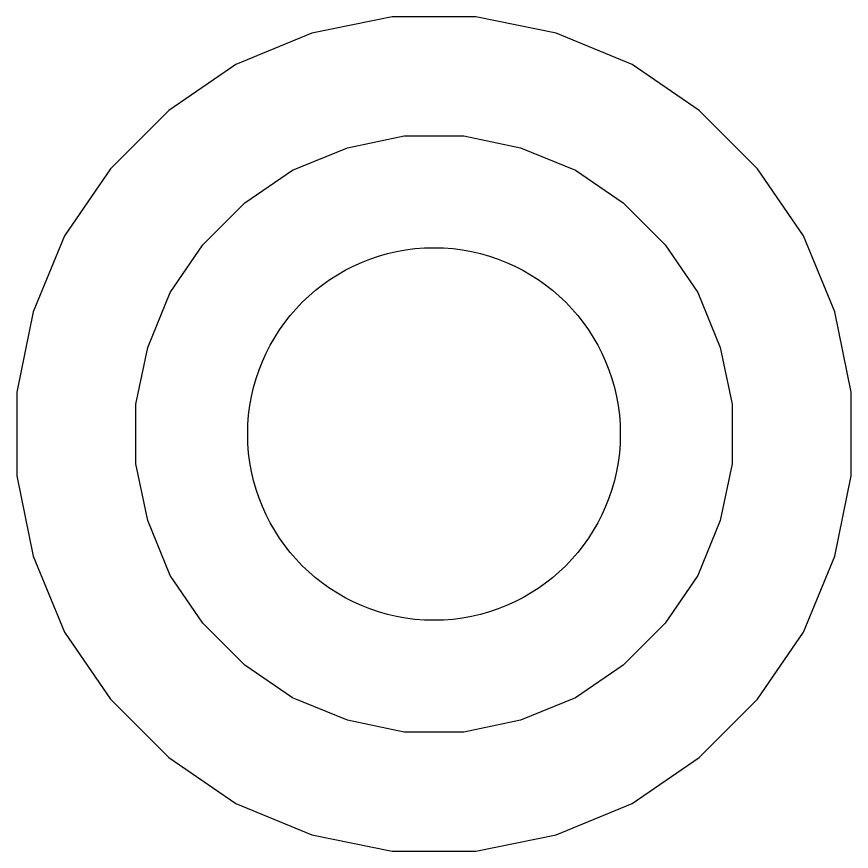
# Model space of a CAD drawing. Extents: x 115.8 to 161.5, y -138.1 to -92.4.
# Drawn here: x 154.22 to 154.78, y -124.23 to -123.67 of the extents above; entities that cross this region are included whole.
import ezdxf

# ---------------------------------------------------------------- set-up
doc = ezdxf.new("R2010")
doc.units = 0
doc.layers.add('BLACK', color=7, linetype='CONTINUOUS')

msp = doc.modelspace()

# ---------------------------------------------------------------- linework, layer by layer
at = {"layer": 'BLACK', "linetype": 'CONTINUOUS'}
for p, q in [((154.472, -123.67), (154.418, -123.681)), ((154.528, -123.67), (154.472, -123.67)), ((154.582, -123.681), (154.528, -123.67)), ((154.418, -123.681), (154.367, -123.702)), ((154.633, -123.702), (154.582, -123.681)), ((154.367, -123.702), (154.322, -123.733)), ((154.678, -123.733), (154.633, -123.702)), ((154.322, -123.733), (154.283, -123.772)), ((154.717, -123.772), (154.678, -123.733)), ((154.442, -123.758), (154.48, -123.75)), ((154.48, -123.75), (154.52, -123.75)), ((154.52, -123.75), (154.558, -123.758)), ((154.405, -123.773), (154.442, -123.758)), ((154.558, -123.758), (154.595, -123.773)), ((154.283, -123.772), (154.252, -123.817)), ((154.373, -123.795), (154.405, -123.773)), ((154.595, -123.773), (154.627, -123.795)), ((154.748, -123.817), (154.717, -123.772)), ((154.345, -123.823), (154.373, -123.795)), ((154.627, -123.795), (154.655, -123.823)), ((154.252, -123.817), (154.231, -123.868)), ((154.769, -123.868), (154.748, -123.817)), ((154.323, -123.855), (154.345, -123.823)), ((154.655, -123.823), (154.677, -123.855)), ((154.308, -123.892), (154.323, -123.855)), ((154.677, -123.855), (154.692, -123.892)), ((154.231, -123.868), (154.22, -123.922)), ((154.78, -123.922), (154.769, -123.868)), ((154.3, -123.93), (154.308, -123.892)), ((154.692, -123.892), (154.7, -123.93)), ((154.22, -123.922), (154.22, -123.978)), ((154.78, -123.978), (154.78, -123.922)), ((154.3, -123.97), (154.3, -123.93)), ((154.7, -123.93), (154.7, -123.97)), ((154.308, -124.008), (154.3, -123.97)), ((154.7, -123.97), (154.692, -124.008)), ((154.22, -123.978), (154.231, -124.032)), ((154.769, -124.032), (154.78, -123.978)), ((154.323, -124.045), (154.308, -124.008)), ((154.692, -124.008), (154.677, -124.045)), ((154.231, -124.032), (154.252, -124.083)), ((154.748, -124.083), (154.769, -124.032)), ((154.345, -124.077), (154.323, -124.045)), ((154.677, -124.045), (154.655, -124.077)), ((154.373, -124.105), (154.345, -124.077)), ((154.655, -124.077), (154.627, -124.105)), ((154.252, -124.083), (154.283, -124.128)), ((154.717, -124.128), (154.748, -124.083)), ((154.405, -124.127), (154.373, -124.105)), ((154.627, -124.105), (154.595, -124.127)), ((154.283, -124.128), (154.322, -124.167)), ((154.442, -124.142), (154.405, -124.127)), ((154.595, -124.127), (154.558, -124.142)), ((154.678, -124.167), (154.717, -124.128)), ((154.48, -124.15), (154.442, -124.142)), ((154.558, -124.142), (154.52, -124.15)), ((154.52, -124.15), (154.48, -124.15)), ((154.322, -124.167), (154.367, -124.198)), ((154.633, -124.198), (154.678, -124.167)), ((154.367, -124.198), (154.418, -124.219)), ((154.582, -124.219), (154.633, -124.198)), ((154.418, -124.219), (154.472, -124.23)), ((154.528, -124.23), (154.582, -124.219)), ((154.472, -124.23), (154.528, -124.23))]:
    msp.add_line(p, q, dxfattribs=at)
at = {"layer": 'BLACK'}
msp.add_circle((154.5, -123.95), 0.125, dxfattribs=at)

doc.saveas('drawing.dxf')
